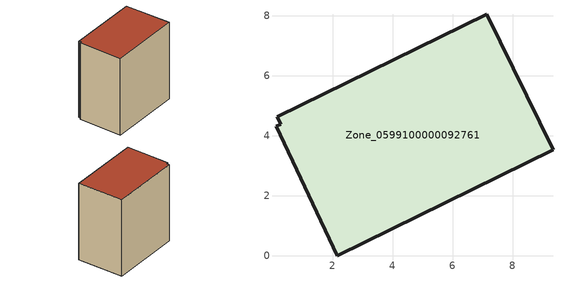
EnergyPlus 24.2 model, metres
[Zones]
Zone_0599100000092761
 floor ground (C_G): 0.12,4.32 0.27,4.39 0.16,4.64 7.14,8.05 9.35,3.53 2.15,0 z0
 wall outside (C_F): 2.15,0 9.35,3.53 7.14,8.05 0.16,4.64 0.27,4.39 0.12,4.32 2.15,0 z0:8.63
 roof outside (C_R): 0.27,4.39 0.12,4.32 2.15,0 9.35,3.53 7.14,8.05 0.16,4.64 z8.63
[BUILDING]
Pand.0599100000092761: North Axis=0; Terrain=City; Loads Convergence Tolerance Value=0.04; Temperature Convergence Tolerance Value=0.4; Solar Distribution=FullExterior; Maximum Number of Warmup Days=25; Minimum Number of Warmup Days=1
[Site:Location]
Rotterdam.The.Hague.AP_ZH_NLD Design_Conditions: Latitude=51.96; Longitude=4.45; Time Zone=1; Elevation=-4.5
[SITE:GROUNDTEMPERATURE:BUILDINGSURFACE]
18, 18, 18, 18, 18, 18, 18, 18, 18, 18, 18, 18
[MATERIAL] Thermal Absorptance=0.9; Solar Absorptance=0.7; Visible Absorptance=0.7
Name | Roughness | Thickness | Conductivity | Density | Specific Heat
G.TI.1946-1964 | MediumSmooth | 0.15 | 1 | 540 | 1210
F.TI.1946-1964 | Rough | 0.3 | 0.857143 | 1920 | 840
R.TI.1946-1964 | MediumRough | 0.2 | 0.277778 | 1500 | 1000
[CONSTRUCTION]
C_G: G.TI.1946-1964
C_F: F.TI.1946-1964
C_R: R.TI.1946-1964
[ZONE]
Zone_0599100000092761: Type=1; Multiplier=1; Ceiling Height=Autocalculate; Volume=Autocalculate; Floor Area=autocalculate; Part of Total Floor Area=Yes
[ZONEINFILTRATION:DESIGNFLOWRATE]
Infil_Zone_0599100000092761: Zone or ZoneList or Space or SpaceList=Zone_0599100000092761; Schedule=AlwaysOn; Design Flow Rate Calculation Method=Flow/Area; Flow Rate per Floor Area=0.003; Constant Term Coefficient=1; Temperature Term Coefficient=0; Velocity Term Coefficient=0; Velocity Squared Term Coefficient=0
[HVACTEMPLATE:ZONE:IDEALLOADSAIRSYSTEM]
Zone_0599100000092761: Maximum Heating Supply Air Temperature=50; Minimum Cooling Supply Air Temperature=13; Maximum Heating Supply Air Humidity Ratio=0.0156; Minimum Cooling Supply Air Humidity Ratio=0.0077; Heating Limit=NoLimit; Cooling Limit=NoLimit; Dehumidification Control Type=ConstantSensibleHeatRatio; Cooling Sensible Heat Ratio=0.7; Dehumidification Setpoint=60; Humidification Control Type=None; Humidification Setpoint=30; Outdoor Air Method=None; Outdoor Air Flow Rate per Person=0.00944; Outdoor Air Flow Rate per Zone Floor Area=0; Outdoor Air Flow Rate per Zone=0; Demand Controlled Ventilation Type=None; Outdoor Air Economizer Type=NoEconomizer; Heat Recovery Type=None; Sensible Heat Recovery Effectiveness=0.7; Latent Heat Recovery Effectiveness=0.65
[ZONECONTROL:THERMOSTAT]
ThermostatControl_Zone_0599100000092761: Zone or ZoneList=Zone_0599100000092761; Control Type Schedule=DualSetpointControlType; Control 1=Thermostat_Zone_0599100000092761; Temperature Difference Between Cutout And Setpoint=0
[THERMOSTATSETPOINT:DUALSETPOINT]
Thermostat_Zone_0599100000092761: Heating Setpoint Temperature Schedule=HeatingSetpoint_Zone_0599100000092761; Cooling Setpoint Temperature Schedule=CoolingSetpoint_Zone_0599100000092761
[SCHEDULE:COMPACT]
HeatingSetpoint_Zone_0599100000092761: Through: 12/31, For: AllDays, Until: 24:00, 21
CoolingSetpoint_Zone_0599100000092761: Through: 12/31, For: AllDays, Until: 24:00, 24
DualSetpointControlType: Through: 12/31, For: AllDays, Until: 24:00, 4
AlwaysOn: Through: 12/31, For: AllDays, Until: 24:00, 1
